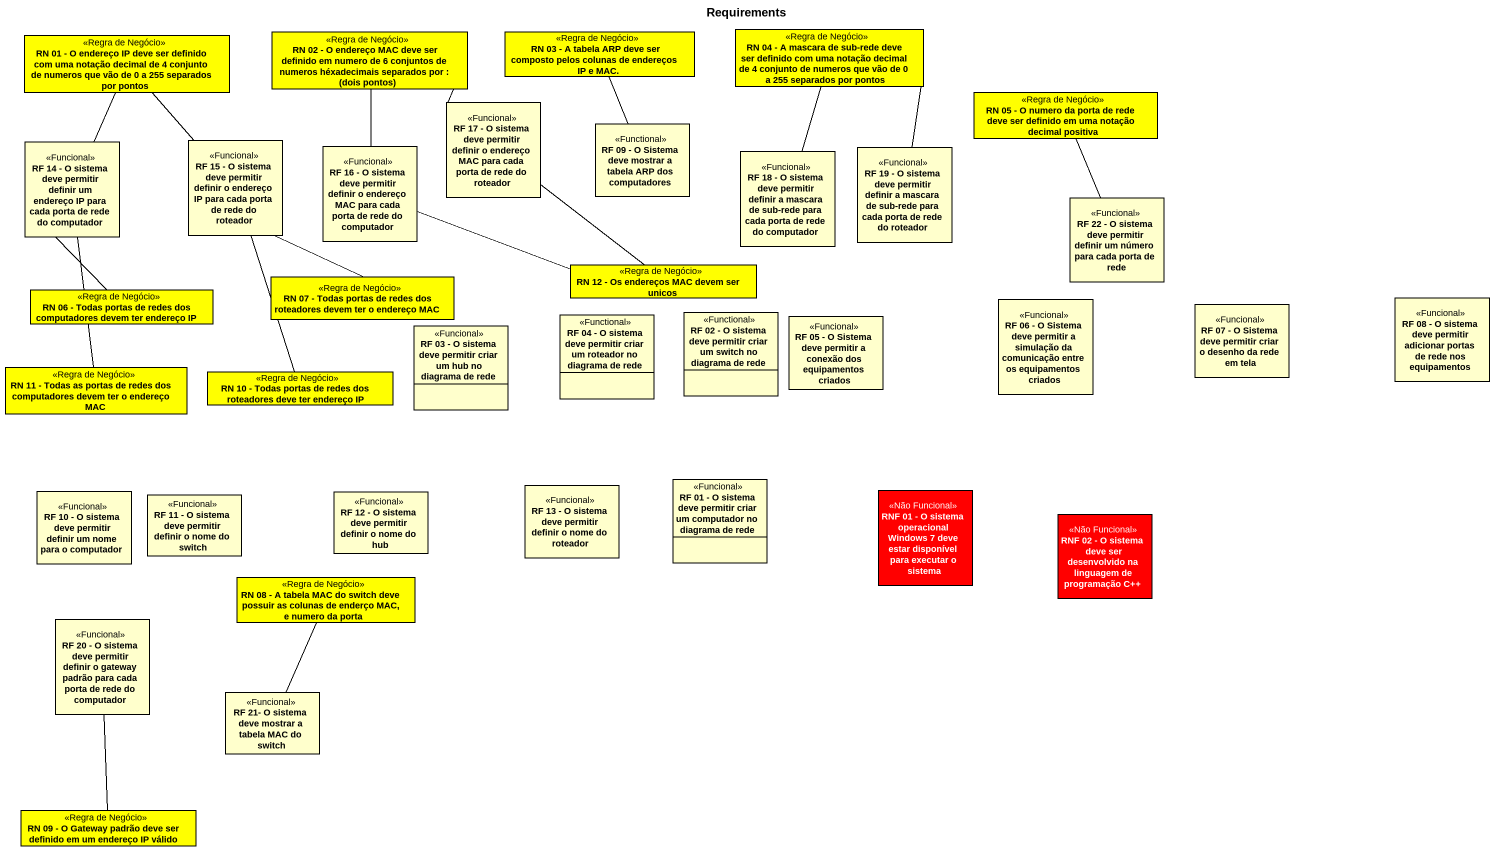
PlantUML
@startuml
title Requirements
hide circle
hide empty members
class "RN 01 - O endereço IP deve ser definido com uma notação decimal de 4 conjunto de numeros que vão de 0 a 255 separados por pontos" as RN_01_O_endereço_IP_deve <<Regra de Negócio>> #FFFF00
class "RN 02 - O endereço MAC deve ser definido em numero de 6 conjuntos de numeros héxadecimais separados por : (dois pontos)" as RN_02_O_endereço_MAC_deve <<Regra de Negócio>> #FFFF00
class "RN 03 - A tabela ARP deve ser composto pelos colunas de endereços IP e MAC." as RN_03_A_tabela_ARP_deve_ser <<Regra de Negócio>> #FFFF00
class "RN 04 - A mascara de sub-rede deve ser definido com uma notação decimal de 4 conjunto de numeros que vão de 0 a 255 separados por pontos" as RN_04_A_mascara_de_sub_rede <<Regra de Negócio>> #FFFF00
class "RF 17 - O sistema deve permitir definir o endereço MAC para cada porta de rede do roteador" as RF_17_O_sistema_deve <<Funcional>>
class "RN 05 - O numero da porta de rede deve ser definido em uma notação decimal positiva" as RN_05_O_numero_da_porta_de <<Regra de Negócio>> #FFFF00
class "RF 14 - O sistema deve permitir definir um endereço IP para cada porta de rede do computador" as RF_14_O_sistema_deve <<Funcional>>
class "RF 15 - O sistema deve permitir definir o endereço IP para cada porta de rede do roteador" as RF_15_O_sistema_deve <<Funcional>>
class "RF 09 - O Sistema deve mostrar a tabela ARP dos computadores" as RF_09_O_Sistema_deve <<Functional>>
class "RF 16 - O sistema deve permitir definir o endereço MAC para cada porta de rede do computador" as RF_16_O_sistema_deve <<Funcional>>
class "RF 18 - O sistema deve permitir definir a mascara de sub-rede para cada porta de rede do computador" as RF_18_O_sistema_deve <<Funcional>>
class "RF 19 - O sistema deve permitir definir a mascara de sub-rede para cada porta de rede do roteador" as RF_19_O_sistema_deve <<Funcional>>
class "RF 22 - O sistema deve permitir definir um número para cada porta de rede" as RF_22_O_sistema_deve <<Funcional>>
class "RN 06 - Todas portas de redes dos computadores devem ter endereço IP" as RN_06_Todas_portas_de_redes <<Regra de Negócio>> #FFFF00
class "RN 07 - Todas portas de redes dos roteadores devem ter o endereço MAC" as RN_07_Todas_portas_de_redes <<Regra de Negócio>> #FFFF00
class "RN 12 - Os endereços MAC devem ser unicos" as RN_12_Os_endereços_MAC <<Regra de Negócio>> #FFFF00
class "RF 06 - O Sistema deve permitir a simulação da comunicação entre os equipamentos criados" as RF_06_O_Sistema_deve <<Funcional>>
class "RF 08 - O sistema deve permitir adicionar portas de rede nos equipamentos" as RF_08_O_sistema_deve <<Funcional>>
class "RF 03 - O sistema deve permitir criar um hub no diagrama de rede" as RF_03_O_sistema_deve <<Funcional>>
class "RF 04 - O sistema deve permitir criar um roteador no diagrama de rede" as RF_04_O_sistema_deve <<Functional>>
class "RF 02 - O sistema deve permitir criar um switch no diagrama de rede" as RF_02_O_sistema_deve <<Functional>>
class "RF 05 - O Sistema deve permitir a conexão dos equipamentos criados" as RF_05_O_Sistema_deve <<Funcional>>
class "RF 07 - O Sistema deve permitir criar o desenho da rede em tela" as RF_07_O_Sistema_deve <<Funcional>>
class "RN 11 - Todas as portas de redes dos computadores devem ter o endereço MAC" as RN_11_Todas_as_portas_de <<Regra de Negócio>> #FFFF00
class "RN 10 - Todas portas de redes dos roteadores deve ter endereço IP" as RN_10_Todas_portas_de_redes <<Regra de Negócio>> #FFFF00
class "RF 10 - O sistema deve permitir definir um nome para o computador" as RF_10_O_sistema_deve <<Funcional>>
class "RF 12 - O sistema deve permitir definir o nome do hub" as RF_12_O_sistema_deve <<Funcional>>
class "RF 13 - O sistema deve permitir definir o nome do roteador" as RF_13_O_sistema_deve <<Funcional>>
class "RF 01 - O sistema deve permitir criar um computador no diagrama de rede" as RF_01_O_sistema_deve <<Funcional>>
class "RNF 01 - O sistema operacional Windows 7 deve estar disponível para executar o sistema" as RNF_01_O_sistema <<Não Funcional>> #FF0000
class "RF 11 - O sistema deve permitir definir o nome do switch" as RF_11_O_sistema_deve <<Funcional>>
class "RNF 02 - O sistema deve ser desenvolvido na linguagem de programação C++" as RNF_02_O_sistema_deve_ser <<Não Funcional>> #FF0000
class "RN 08 - A tabela MAC do switch deve possuir as colunas de enderço MAC, e numero da porta" as RN_08_A_tabela_MAC_do <<Regra de Negócio>> #FFFF00
class "RF 20 - O sistema deve permitir definir o gateway padrão para cada porta de rede do computador" as RF_20_O_sistema_deve <<Funcional>>
class "RF 21- O sistema deve mostrar a tabela MAC do switch" as RF_21_O_sistema_deve <<Funcional>>
class "RN 09 - O Gateway padrão deve ser definido em um endereço IP válido" as RN_09_O_Gateway_padrão_deve <<Regra de Negócio>> #FFFF00
RN_01_O_endereço_IP_deve -- RF_14_O_sistema_deve
RN_01_O_endereço_IP_deve -- RF_15_O_sistema_deve
RN_02_O_endereço_MAC_deve -- RF_17_O_sistema_deve
RN_02_O_endereço_MAC_deve -- RF_16_O_sistema_deve
RN_03_A_tabela_ARP_deve_ser -- RF_09_O_Sistema_deve
RN_04_A_mascara_de_sub_rede -- RF_18_O_sistema_deve
RN_04_A_mascara_de_sub_rede -- RF_19_O_sistema_deve
RN_05_O_numero_da_porta_de -- RF_22_O_sistema_deve
RN_06_Todas_portas_de_redes -up- RF_14_O_sistema_deve
RN_07_Todas_portas_de_redes -up- RF_15_O_sistema_deve
RN_12_Os_endereços_MAC -up- RF_17_O_sistema_deve
RN_12_Os_endereços_MAC -left- RF_16_O_sistema_deve
RN_11_Todas_as_portas_de -up- RF_14_O_sistema_deve
RN_10_Todas_portas_de_redes -up- RF_15_O_sistema_deve
RN_08_A_tabela_MAC_do -- RF_21_O_sistema_deve
RN_09_O_Gateway_padrão_deve -up- RF_20_O_sistema_deve
@enduml
